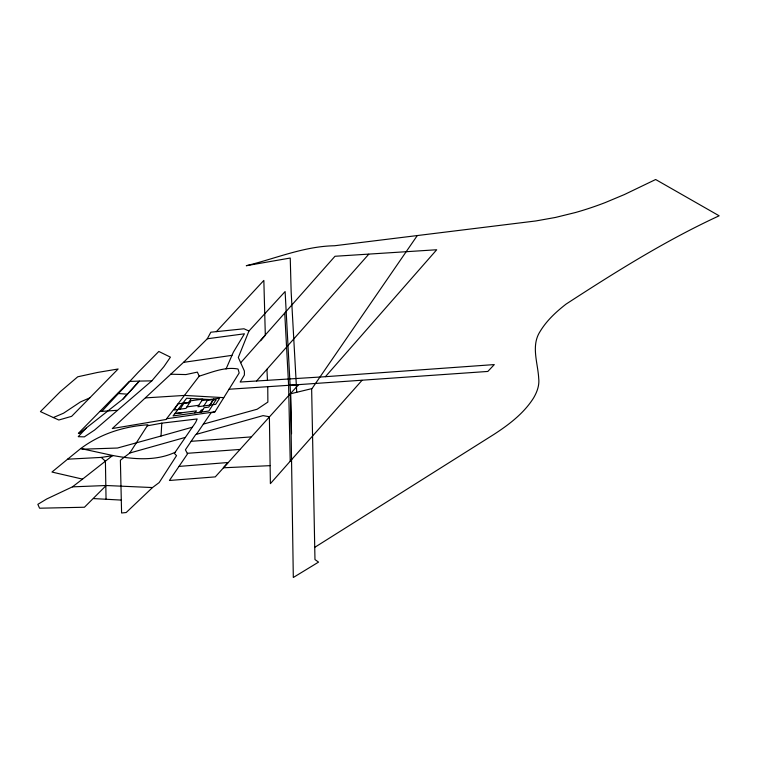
<?xml version="1.0" encoding="UTF-8"?>
<svg xmlns="http://www.w3.org/2000/svg" width="757" height="757" viewBox="0 0 757 757"><rect width="100%" height="100%" fill="white"/><g stroke="black" fill="none" stroke-linecap="round" stroke-linejoin="round"><path stroke-width="1.14" d="M106.046 499.26L105.412 461.174L101.277 457.408L67.591 459.196L51.959 472.046L82.551 479.124L112.67 455.487C133.156 459.272 155.734 461.41 175.122 452.279L195.694 422.34L197.17 418.962L161.79 423.163L147.284 425.822M67.591 459.196L80.734 448.541L83.554 449.156L117.486 448.03L161.023 436.023L161.79 423.163M311.638 388.473L314.969 559.574L318.555 562.11L293.309 577.487L290.556 393.782L312.016 388.587L417.258 235.616M291.559 433.695L290.546 393.517L285.115 291.549L248.949 331.017L238.323 357.484L244.388 371.034L244.397 375.018L240.177 382.03L325.415 376.693L494.312 364.581L487.839 371.441L288.616 385.332L290.215 461.193L362.007 380.345M226.059 368.981L233.364 352.185L244.435 333.799L207.314 338.767L183.506 362.366L112.31 428.547L166.029 419.492L199.205 376.153C211.591 372.406 224.971 366.511 238.039 369.019L239.174 372.955L214.969 411.808L166.606 418.744M207.314 338.767L210.843 332.209L243.991 328.784L248.949 331.017M180.062 409.187L183.979 403.055M182.191 412.641L174.82 413.606L196.47 410.871L194.871 412.943M191.218 398.494L188.474 402.8L182.503 403.613M199.782 412.281L201.23 410.01L202.81 409.792M203.832 405.951L207.976 399.45M201.362 412.063L204.116 407.739L208.733 407.115L213.436 399.753M209.774 405.137L213.692 399.005M175.122 452.279L174.356 453.396L176.532 455.629L159.159 482.588L152.498 487.555L126.192 512.527L121.593 513L120.382 460.237L129.778 453.027L147.956 424.762C123.334 426.494 100.549 433.837 80.734 448.541L113.171 455.582L101.277 457.408M196.404 434.319L210.976 412.887L214.969 411.808M291.672 459.556L270.381 483.666L269.388 416.766L263.067 415.621L195.751 434.509L185.408 449.8L187.547 453.84L169.426 480.477L215.281 476.882L290.546 393.517M86.468 427.837L78.226 436.685L84.33 436.865L94.549 430.08L151.816 380.856L163.909 366.653L170.42 357.153L158.819 351.456L138.408 372.094L101.873 411.316M325.415 376.693L436.713 249.753L334.982 256.273L240.773 362.698M260.54 340.754L265.319 335.313L263.843 280.412L216.36 331.642M256.585 380.979L368.754 254.229M123.098 398.939L139.354 381.093L129.324 381.424L78.368 433.354L79.4 433.411L123.098 398.939L139.354 381.093L151.816 380.856M289.136 395.05L298.665 384.66L228.993 389.24M82.551 479.124L72.426 486.855L46.688 498.995L37.85 504.332L39.563 508.212L84.443 507.237L106.179 485.511L152.498 487.555M314.817 547.302L493.905 434.423C508.874 424.696 523.598 413.559 533.344 398.324A131.122 51.022 -18.3 0 0 538.719 378.661C537.981 363.171 530.789 345.911 540.034 331.575C546.592 320.646 556.073 311.884 566.047 304.115C615.422 272.028 665.564 240.527 719.15 215.802L655.657 179.513L624.402 194.549L605.363 202.526A131.917 51.334 -18.3 0 1 575.538 212.499L555.496 217.439L535.88 220.949L334.556 245.751C303.784 246.299 275.614 258.591 246.29 265.716L290.243 258.033L291.152 291.823L296.735 392.23M89.771 397.87L80.488 401.92L63.579 413.18L53.35 417.552L40.424 411.609L60.21 391.738L77.734 376.797L97.435 372.472L118.12 368.99L71.641 416.331L58.819 420.012L53.35 417.552M161.023 436.023L192.41 427.185M129.778 453.027L185.247 437.414M203.302 424.128L257.172 409.225L267.874 402.071L267.76 386.742M183.506 362.366L231.945 355.355M189.922 402.251L178.037 403.869L174.119 409.991L186.004 408.373L190.868 400.775L202.753 399.147L197.889 406.755L215.717 404.323L219.634 398.201L201.807 400.633M207.494 400.207L211.563 399.649M186.951 406.897L198.836 405.279M99.877 411.515L117.032 410.313M178.974 466.416L228.094 462.508L223.334 467.788L270.069 465.659M191.143 441.312L251.002 436.921M187.263 453.311L239.78 449.459M145.571 397.889L184.538 395.419L223.731 397.643M72.426 486.855L106.179 485.511M170.647 374.213L185.91 374.573L197.359 372.113L199.205 376.153M93.442 498.579L121.252 500.084M117.6 393.46L127.422 394.179M284.755 313.237L288.616 385.332M266.937 369.284L267.458 380.298M215.953 399.904L208.837 411.042L173.041 415.924L186.638 398.239L215.953 399.904"/></g></svg>
